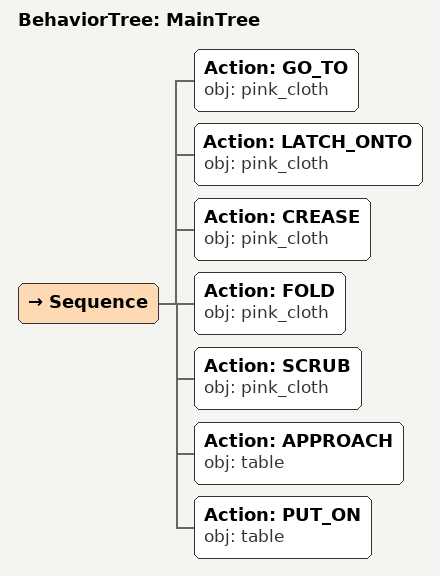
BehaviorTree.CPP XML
<root main_tree_to_execute="MainTree">
  <BehaviorTree ID="MainTree">
    <Sequence>
      <!-- Go to pink_cloth -->
      <Action ID="GO_TO" obj="pink_cloth" />
      <!-- Latch onto pink_cloth -->
      <Action ID="LATCH_ONTO" obj="pink_cloth" />
      <!-- Crease pink_cloth -->
      <Action ID="CREASE" obj="pink_cloth" />
      <!-- Fold pink_cloth (second fold to make smaller rectangle) -->
      <Action ID="FOLD" obj="pink_cloth" />
      <!-- Scrub pink_cloth -->
      <Action ID="SCRUB" obj="pink_cloth" />
      <!-- Approach table -->
      <Action ID="APPROACH" obj="table" />
      <!-- Put on table -->
      <Action ID="PUT_ON" obj="table" />
    </Sequence>
  </BehaviorTree>
</root>
